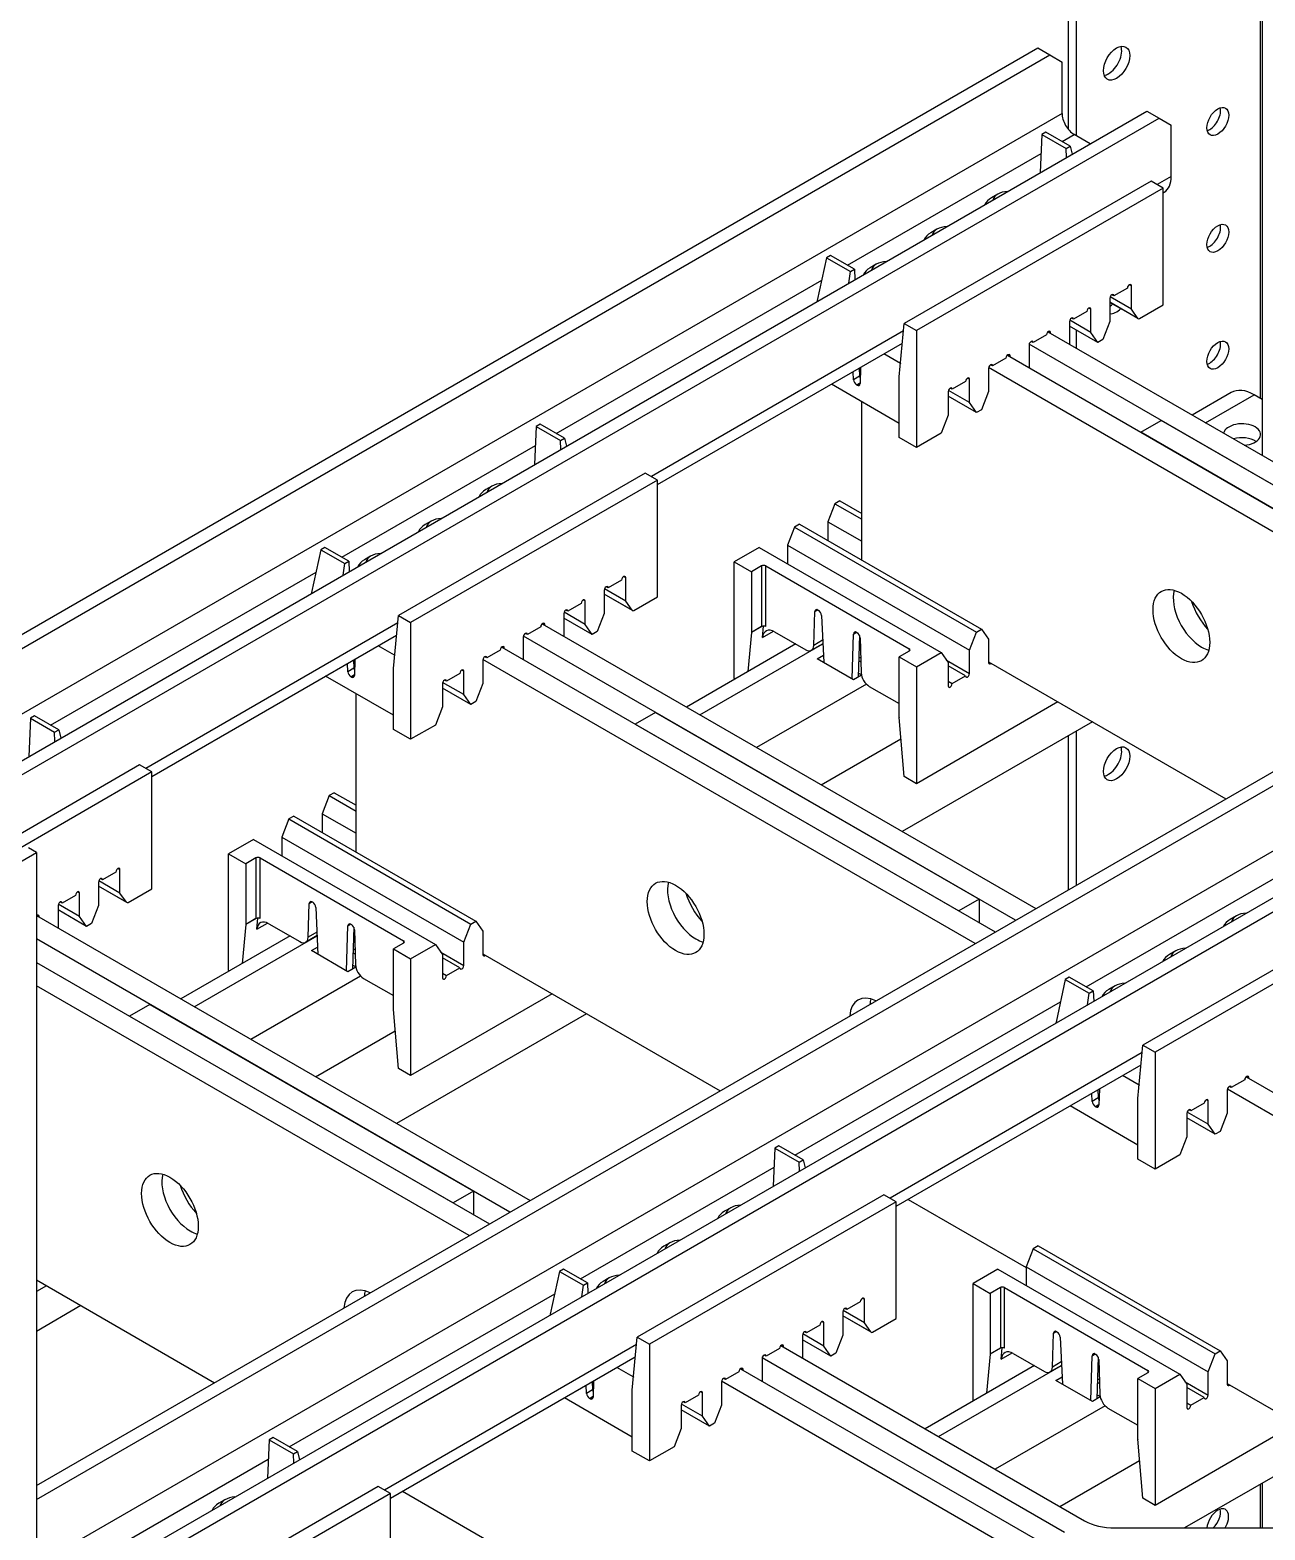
# Model space of a CAD drawing. Header units: millimetres. Extents: x -116965 to 323937, y 291661 to 566926.
# Drawn here: x -24866.4 to -24743, y 303586 to 303735.8 of the extents above; entities that cross this region are included whole.
import ezdxf

# ---------------------------------------------------------------- set-up
doc = ezdxf.new("R2010")
doc.units = ezdxf.units.MM
doc.layers.add('ALPHA', color=255, linetype='Continuous')

msp = doc.modelspace()

# ---------------------------------------------------------------- linework, layer by layer
at = {"layer": 'ALPHA'}
for p, q in [((-24743.482732, 303839.927448), (-24743.482732, 303699.023466)), ((-24762.67563, 303829.779561), (-24762.67563, 303725.922094)), ((-24761.867508, 303829.312992), (-24761.867508, 303725.267999)), ((-24743.280701, 303818.581894), (-24743.280701, 303693.30799)), ((-24885.308149, 303664.963894), (-24765.706088, 303734.016177)), ((-24765.706088, 303734.016177), (-24764.493905, 303733.316323)), ((-24885.106118, 303663.680828), (-24764.493905, 303733.316323)), ((-24764.493905, 303733.316323), (-24763.281722, 303732.616468)), ((-24763.281722, 303727.484204), (-24763.281722, 303732.616468)), ((-24885.106118, 303652.483161), (-24754.79644, 303727.717489)), ((-24763.281722, 303727.484204), (-24885.106118, 303657.148856)), ((-24885.106118, 303651.083453), (-24753.584257, 303727.017635)), ((-24754.79644, 303727.717489), (-24753.584257, 303727.017635)), ((-24753.584257, 303727.017635), (-24752.372074, 303726.31778)), ((-24752.372074, 303721.185516), (-24752.372074, 303726.31778)), ((-24765.302027, 303725.384641), (-24765.448958, 303721.567255)), ((-24764.897966, 303725.617926), (-24765.302027, 303725.384641)), ((-24765.302027, 303725.384641), (-24762.877661, 303723.984933)), ((-24762.4736, 303724.218218), (-24764.897966, 303725.617926)), ((-24763.281722, 303724.684787), (-24762.069539, 303725.384641)), ((-24760.453294, 303724.451503), (-24762.069539, 303725.384641)), ((-24784.696956, 303712.320696), (-24765.375492, 303723.475948)), ((-24762.877661, 303723.984933), (-24762.4736, 303724.218218)), ((-24762.843989, 303723.071235), (-24762.877661, 303723.984933)), ((-24762.4736, 303724.218218), (-24762.253313, 303723.412261)), ((-24754.392379, 303720.718947), (-24779.040101, 303706.488578)), ((-24753.180196, 303720.019093), (-24754.392379, 303720.718947)), ((-24752.372074, 303721.185516), (-24753.786288, 303720.36902)), ((-24753.180196, 303720.019093), (-24777.827918, 303705.788724)), ((-24769.706292, 303719.412552), (-24770.312383, 303719.062625)), ((-24753.180196, 303708.354856), (-24753.180196, 303720.019093)), ((-24753.180196, 303719.55939), (-24753.082155, 303719.615995)), ((-24775.767207, 303715.913281), (-24776.373299, 303715.563354)), ((-24786.794541, 303713.065168), (-24787.720588, 303708.794156)), ((-24786.39048, 303713.298453), (-24786.794541, 303713.065168)), ((-24786.794541, 303713.065168), (-24784.411193, 303711.689141)), ((-24784.007132, 303711.922426), (-24786.39048, 303713.298453)), ((-24784.573246, 303710.525842), (-24784.411193, 303711.689141)), ((-24784.411193, 303711.689141), (-24784.007132, 303711.922426)), ((-24784.007132, 303711.922426), (-24783.957831, 303710.881152)), ((-24781.828122, 303712.41401), (-24782.434214, 303712.064083)), ((-24813.789349, 303695.524195), (-24787.27921, 303710.829831)), ((-24756.756136, 303710.022842), (-24758.089538, 303709.253002)), ((-24756.352075, 303710.256126), (-24756.554106, 303710.372769)), ((-24756.352075, 303707.923279), (-24756.352075, 303710.256126)), ((-24787.720588, 303708.794156), (-24787.723285, 303708.707166)), ((-24787.720588, 303708.794156), (-24787.646601, 303708.75144)), ((-24758.493599, 303709.019717), (-24758.493599, 303706.68687)), ((-24755.710542, 303707.010602), (-24758.493599, 303708.6174)), ((-24755.678436, 303706.980824), (-24758.493599, 303708.606159)), ((-24756.352075, 303707.923279), (-24758.468998, 303709.145485)), ((-24758.089538, 303709.253002), (-24758.291568, 303709.369644)), ((-24755.535579, 303706.994975), (-24753.180196, 303708.354856)), ((-24760.392685, 303705.590432), (-24762.509608, 303706.812637)), ((-24762.130148, 303706.920155), (-24762.332178, 303707.036797)), ((-24760.796746, 303707.689994), (-24762.130148, 303706.920155)), ((-24760.392685, 303707.923279), (-24760.594716, 303708.039921)), ((-24760.392685, 303705.590432), (-24760.392685, 303707.923279)), ((-24755.710542, 303707.010602), (-24756.352075, 303707.923279)), ((-24779.111286, 303705.747625), (-24804.293915, 303691.208427)), ((-24779.549724, 303701.183975), (-24779.040101, 303706.488578)), ((-24779.040101, 303706.488578), (-24777.827918, 303705.788724)), ((-24777.827918, 303705.788724), (-24777.827918, 303694.124487)), ((-24764.837357, 303705.357147), (-24766.170758, 303704.587307)), ((-24764.688745, 303705.66793), (-24715.400491, 303677.211343)), ((-24764.433296, 303705.590432), (-24764.635326, 303705.707074)), ((-24764.433296, 303705.520446), (-24764.433296, 303705.590432)), ((-24762.534209, 303706.68687), (-24762.534209, 303704.424008)), ((-24759.692831, 303704.594784), (-24762.534209, 303706.235254)), ((-24761.867508, 303705.850334), (-24761.867508, 303704.039088)), ((-24759.692831, 303704.594784), (-24760.392685, 303705.590432)), ((-24758.493599, 303706.68687), (-24759.193453, 303704.8831)), ((-24803.687823, 303690.398798), (-24779.229228, 303704.519975)), ((-24766.574819, 303704.354022), (-24766.574819, 303702.09116)), ((-24717.420796, 303676.04492), (-24766.567629, 303704.419857)), ((-24766.170758, 303704.587307), (-24766.372788, 303704.70395)), ((-24759.193453, 303704.8831), (-24759.692831, 303704.594784)), ((-24779.428995, 303702.51398), (-24781.066354, 303703.45931)), ((-24779.421534, 303702.518288), (-24779.428995, 303702.51398)), ((-24770.211368, 303702.25446), (-24770.413399, 303702.371102)), ((-24768.877967, 303703.024299), (-24770.211368, 303702.25446)), ((-24768.729355, 303703.335083), (-24719.441101, 303674.878496)), ((-24768.473906, 303703.257584), (-24768.675936, 303703.374227)), ((-24768.473906, 303703.187599), (-24768.473906, 303703.257584)), ((-24784.106942, 303700.879389), (-24784.144937, 303701.681889)), ((-24783.50085, 303701.229316), (-24784.106942, 303700.879389)), ((-24783.538846, 303702.031816), (-24783.50085, 303701.229316)), ((-24783.518839, 303701.609267), (-24783.410117, 303701.546496)), ((-24783.39258, 303702.116262), (-24783.442234, 303700.503045)), ((-24779.549218, 303701.183683), (-24779.549724, 303701.183975)), ((-24779.549218, 303695.11828), (-24779.549218, 303701.183683)), ((-24772.514516, 303700.924737), (-24772.716546, 303701.041379)), ((-24772.514516, 303698.591889), (-24772.514516, 303700.924737)), ((-24770.615429, 303702.021175), (-24770.615429, 303699.688328)), ((-24721.461406, 303673.712072), (-24770.608239, 303702.087009)), ((-24779.549218, 303696.517988), (-24786.319147, 303700.426608)), ((-24783.804373, 303700.374412), (-24783.439713, 303700.584948)), ((-24783.745096, 303700.340187), (-24783.804373, 303700.374412)), ((-24783.441858, 303700.515261), (-24783.745096, 303700.340187)), ((-24774.656039, 303699.688328), (-24774.656039, 303697.35548)), ((-24772.514516, 303698.591889), (-24774.631439, 303699.814095)), ((-24774.251978, 303699.921612), (-24774.454009, 303700.038255)), ((-24772.918577, 303700.691452), (-24774.251978, 303699.921612)), ((-24770.615429, 303699.688328), (-24771.315283, 303697.884558)), ((-24746.374538, 303699.599811), (-24750.276496, 303697.347014)), ((-24748.937555, 303696.573976), (-24744.088823, 303699.373393)), ((-24743.280701, 303698.906824), (-24744.088823, 303699.373393)), ((-24783.282742, 303682.865208), (-24783.282742, 303698.673539)), ((-24771.814662, 303697.596242), (-24774.656039, 303699.236712)), ((-24771.814662, 303697.596242), (-24772.514516, 303698.591889)), ((-24771.315283, 303697.884558), (-24771.814662, 303697.596242)), ((-24815.405593, 303696.457334), (-24815.809654, 303696.224049)), ((-24812.981227, 303695.057626), (-24815.405593, 303696.457334)), ((-24774.656039, 303697.35548), (-24775.355893, 303695.551711)), ((-24755.402532, 303695.640837), (-24753.382227, 303696.807261)), ((-24721.057345, 303678.144482), (-24753.382227, 303696.807261)), ((-24815.809654, 303696.224049), (-24815.956585, 303692.406663)), ((-24815.809654, 303696.224049), (-24813.385288, 303694.824341)), ((-24813.385288, 303694.824341), (-24812.981227, 303695.057626)), ((-24813.351616, 303693.910642), (-24813.385288, 303694.824341)), ((-24812.981227, 303695.057626), (-24812.760941, 303694.251669)), ((-24777.827918, 303694.124487), (-24779.549218, 303695.11828)), ((-24775.355893, 303695.551711), (-24777.827918, 303694.124487)), ((-24723.07765, 303676.978058), (-24755.402532, 303695.640837)), ((-24746.109128, 303694.940983), (-24746.109128, 303694.973232)), ((-24835.204583, 303683.160104), (-24815.88312, 303694.315356)), ((-24865.71119, 303590.429421), (-24691.35886, 303691.091785)), ((-24865.71119, 303589.029712), (-24690.146677, 303690.391931)), ((-24804.900006, 303691.558355), (-24829.547729, 303677.327986)), ((-24803.687823, 303690.8585), (-24828.335545, 303676.628131)), ((-24803.687823, 303690.8585), (-24804.900006, 303691.558355)), ((-24803.687823, 303679.194263), (-24803.687823, 303690.8585)), ((-24820.213919, 303690.25196), (-24820.820011, 303689.902033)), ((-24785.956797, 303688.498137), (-24786.656651, 303686.694368)), ((-24785.457419, 303688.786453), (-24785.956797, 303688.498137)), ((-24785.956797, 303688.498137), (-24783.282742, 303686.954271)), ((-24785.457419, 303688.786453), (-24783.282742, 303687.530903)), ((-24826.274834, 303686.752689), (-24826.880926, 303686.402762)), ((-24789.997407, 303686.16529), (-24790.697262, 303684.36152)), ((-24789.498029, 303686.453606), (-24789.997407, 303686.16529)), ((-24789.997407, 303686.16529), (-24771.814662, 303675.667477)), ((-24789.498029, 303686.453606), (-24771.315283, 303675.955793)), ((-24786.656651, 303686.694368), (-24783.282742, 303684.74644)), ((-24786.656651, 303686.694368), (-24786.656651, 303684.813136)), ((-24688.934494, 303684.559812), (-24865.71119, 303582.49774)), ((-24861.87261, 303580.04825), (-24680.449213, 303684.793097)), ((-24790.697262, 303684.36152), (-24772.514516, 303673.863707)), ((-24790.697262, 303684.36152), (-24790.697262, 303682.480289)), ((-24860.660427, 303579.348396), (-24679.23703, 303684.093243)), ((-24837.302168, 303683.904576), (-24838.228215, 303679.633564)), ((-24836.898107, 303684.137861), (-24837.302168, 303683.904576)), ((-24837.302168, 303683.904576), (-24834.91882, 303682.528549)), ((-24834.514759, 303682.761834), (-24836.898107, 303684.137861)), ((-24832.33575, 303683.253418), (-24832.941841, 303682.903491)), ((-24793.538639, 303684.120759), (-24796.010664, 303682.693535)), ((-24793.538639, 303684.120759), (-24775.355893, 303673.622946)), ((-24864.296976, 303666.363603), (-24837.786837, 303681.669239)), ((-24835.080873, 303681.36525), (-24834.91882, 303682.528549)), ((-24834.91882, 303682.528549), (-24834.514759, 303682.761834)), ((-24834.514759, 303682.761834), (-24834.465458, 303681.72056)), ((-24796.010664, 303682.693535), (-24794.289364, 303681.699742)), ((-24796.010664, 303671.029298), (-24796.010664, 303682.693535)), ((-24793.279212, 303682.282953), (-24794.289364, 303681.699742)), ((-24794.289364, 303681.699742), (-24794.289364, 303675.634338)), ((-24793.279212, 303682.282953), (-24793.279212, 303676.21755)), ((-24792.875151, 303682.282953), (-24778.539066, 303674.006011)), ((-24792.875151, 303676.21755), (-24792.875151, 303682.282953)), ((-24809.001226, 303679.859125), (-24809.001226, 303677.526278)), ((-24806.859702, 303678.762687), (-24808.976625, 303679.984893)), ((-24808.597165, 303680.09241), (-24808.799195, 303680.209052)), ((-24807.263763, 303680.862249), (-24808.597165, 303680.09241)), ((-24806.859702, 303681.095534), (-24807.061733, 303681.212176)), ((-24806.859702, 303678.762687), (-24806.859702, 303681.095534)), ((-24838.228215, 303679.633564), (-24838.230912, 303679.546574)), ((-24838.228215, 303679.633564), (-24838.154228, 303679.590848)), ((-24811.304374, 303678.529402), (-24812.637775, 303677.759562)), ((-24810.900313, 303678.762687), (-24811.102343, 303678.879329)), ((-24810.900313, 303676.429839), (-24810.900313, 303678.762687)), ((-24806.218169, 303677.85001), (-24809.001226, 303679.456808)), ((-24806.186063, 303677.820232), (-24809.001226, 303679.445567)), ((-24806.218169, 303677.85001), (-24806.859702, 303678.762687)), ((-24806.043206, 303677.834383), (-24803.687823, 303679.194263)), ((-24830.057351, 303672.023382), (-24829.547729, 303677.327986)), ((-24829.547729, 303677.327986), (-24828.335545, 303676.628131)), ((-24813.041836, 303677.526278), (-24813.041836, 303675.263416)), ((-24810.200458, 303675.434192), (-24813.041836, 303677.074662)), ((-24810.900313, 303676.429839), (-24813.017235, 303677.652045)), ((-24812.637775, 303677.759562), (-24812.839805, 303677.876205)), ((-24809.001226, 303677.526278), (-24809.70108, 303675.722508)), ((-24788.075634, 303674.347121), (-24787.971982, 303677.714684)), ((-24787.971982, 303677.714684), (-24787.679697, 303677.883435)), ((-24787.669121, 303677.877542), (-24787.609843, 303677.843318)), ((-24787.307275, 303677.338341), (-24787.084884, 303672.641253)), ((-24829.618913, 303676.587033), (-24854.801542, 303662.047835)), ((-24854.195451, 303661.238206), (-24829.736856, 303675.359382)), ((-24828.335545, 303676.628131), (-24828.335545, 303664.963894)), ((-24816.678385, 303675.426715), (-24816.880416, 303675.543357)), ((-24815.344984, 303676.196555), (-24816.678385, 303675.426715)), ((-24815.196372, 303676.507338), (-24765.908118, 303648.050751)), ((-24814.940923, 303676.429839), (-24815.142953, 303676.546482)), ((-24814.940923, 303676.359854), (-24814.940923, 303676.429839)), ((-24810.200458, 303675.434192), (-24810.900313, 303676.429839)), ((-24809.70108, 303675.722508), (-24810.200458, 303675.434192)), ((-24794.288859, 303675.634047), (-24794.664953, 303671.719327)), ((-24793.279212, 303676.21755), (-24794.289364, 303675.634338)), ((-24794.289364, 303675.634338), (-24794.288859, 303675.634047)), ((-24793.264425, 303676.225504), (-24794.288859, 303675.634047)), ((-24793.190764, 303675.146371), (-24793.083216, 303676.265828)), ((-24793.190764, 303675.146371), (-24792.111929, 303675.769236)), ((-24791.985221, 303675.703749), (-24788.883264, 303673.912834)), ((-24784.240047, 303670.998786), (-24784.101145, 303675.47994)), ((-24784.101145, 303675.47994), (-24783.808936, 303675.648648)), ((-24783.798287, 303675.642715), (-24783.745096, 303675.612005)), ((-24783.510016, 303675.347184), (-24783.639392, 303671.173313)), ((-24772.514516, 303673.863707), (-24771.814662, 303675.667477)), ((-24771.814662, 303675.667477), (-24771.315283, 303675.955793)), ((-24771.315283, 303675.955793), (-24770.615429, 303674.960145)), ((-24829.936622, 303673.353388), (-24831.573981, 303674.298718)), ((-24819.385594, 303673.863707), (-24820.718995, 303673.093868)), ((-24819.236982, 303674.17449), (-24769.948728, 303645.717904)), ((-24818.981533, 303674.096992), (-24819.183563, 303674.213634)), ((-24818.981533, 303674.027007), (-24818.981533, 303674.096992)), ((-24817.082446, 303675.19343), (-24817.082446, 303672.930568)), ((-24767.928423, 303646.884327), (-24817.075256, 303675.259264)), ((-24789.874476, 303674.48511), (-24800.784123, 303668.186422)), ((-24799.445183, 303667.413384), (-24787.172834, 303674.498828)), ((-24787.173525, 303674.513433), (-24788.311836, 303673.856229)), ((-24787.189864, 303674.858521), (-24788.075634, 303674.347121)), ((-24783.442234, 303675.099433), (-24783.338582, 303671.612183)), ((-24778.539066, 303674.006011), (-24778.539066, 303673.772726)), ((-24772.514516, 303671.53086), (-24772.514516, 303673.863707)), ((-24770.615429, 303674.960145), (-24770.615429, 303672.627298)), ((-24834.614569, 303671.718797), (-24834.652564, 303672.521297)), ((-24834.046473, 303672.871224), (-24834.008477, 303672.068724)), ((-24834.026467, 303672.448675), (-24833.917744, 303672.385904)), ((-24833.900207, 303672.95567), (-24833.949862, 303671.342453)), ((-24829.929161, 303673.357696), (-24829.936622, 303673.353388)), ((-24821.123056, 303672.860583), (-24821.123056, 303670.527735)), ((-24771.969033, 303644.55148), (-24821.115866, 303672.926417)), ((-24820.718995, 303673.093868), (-24820.921026, 303673.21051)), ((-24787.727413, 303673.012218), (-24787.119077, 303673.363441)), ((-24784.090864, 303670.912655), (-24787.727413, 303673.012218)), ((-24783.370208, 303672.676198), (-24783.588894, 303672.802456)), ((-24783.381897, 303673.069465), (-24783.577124, 303673.182179)), ((-24778.539066, 303673.772726), (-24779.549218, 303673.189514)), ((-24779.549218, 303673.189514), (-24777.827918, 303672.195721)), ((-24779.549218, 303667.124111), (-24779.549218, 303673.189514)), ((-24777.827918, 303672.195721), (-24775.355893, 303673.622946)), ((-24775.355893, 303673.622946), (-24774.656039, 303672.627298)), ((-24774.821627, 303672.862871), (-24772.514516, 303671.53086)), ((-24774.656039, 303672.627298), (-24774.656039, 303670.294451)), ((-24770.615429, 303672.697284), (-24746.91725, 303659.015134)), ((-24830.056845, 303667.357396), (-24836.826774, 303671.266016)), ((-24834.008477, 303672.068724), (-24834.614569, 303671.718797)), ((-24834.312001, 303671.213819), (-24833.947341, 303671.424356)), ((-24834.252723, 303671.179595), (-24834.312001, 303671.213819)), ((-24833.949486, 303671.354669), (-24834.252723, 303671.179595)), ((-24830.056845, 303672.023091), (-24830.057351, 303672.023382)), ((-24830.056845, 303665.957687), (-24830.056845, 303672.023091)), ((-24824.759605, 303670.76102), (-24824.961636, 303670.877663)), ((-24823.426204, 303671.53086), (-24824.759605, 303670.76102)), ((-24823.022143, 303671.764145), (-24823.224174, 303671.880787)), ((-24823.022143, 303669.431297), (-24823.022143, 303671.764145)), ((-24795.935391, 303670.985839), (-24796.010664, 303671.029298)), ((-24783.306803, 303671.365333), (-24784.090864, 303670.912655)), ((-24783.313413, 303671.396933), (-24783.626851, 303671.577896)), ((-24777.827918, 303672.195721), (-24777.827918, 303660.531484)), ((-24772.918577, 303671.297575), (-24774.656039, 303672.300699)), ((-24774.251978, 303670.527735), (-24772.918577, 303671.297575)), ((-24833.790369, 303653.704616), (-24833.790369, 303669.512947)), ((-24825.163666, 303670.527735), (-24825.163666, 303668.194888)), ((-24822.322289, 303668.43565), (-24825.163666, 303670.07612)), ((-24823.022143, 303669.431297), (-24825.139066, 303670.653503)), ((-24822.322289, 303668.43565), (-24823.022143, 303669.431297)), ((-24821.123056, 303670.527735), (-24821.822911, 303668.723966)), ((-24782.823766, 303670.477791), (-24793.788328, 303664.147398)), ((-24782.530952, 303670.245324), (-24779.549218, 303668.52382)), ((-24774.656039, 303670.76102), (-24774.251978, 303670.527735)), ((-24825.163666, 303668.194888), (-24825.863521, 303666.391119)), ((-24821.822911, 303668.723966), (-24822.322289, 303668.43565)), ((-24763.685783, 303668.69645), (-24777.827918, 303660.531484)), ((-24866.317281, 303667.063457), (-24866.464212, 303663.246071)), ((-24865.91322, 303667.296742), (-24866.317281, 303667.063457)), ((-24866.317281, 303667.063457), (-24863.892915, 303665.663749)), ((-24863.488854, 303665.897033), (-24865.91322, 303667.296742)), ((-24825.863521, 303666.391119), (-24828.335545, 303664.963894)), ((-24803.889854, 303667.646669), (-24805.910159, 303666.480245)), ((-24805.910159, 303666.480245), (-24773.585278, 303647.817466)), ((-24803.889854, 303667.646669), (-24771.564972, 303648.98389)), ((-24779.549218, 303667.124695), (-24779.549724, 303667.124403)), ((-24779.040101, 303661.231339), (-24779.549724, 303667.124403)), ((-24779.549724, 303667.124403), (-24779.549218, 303667.124111)), ((-24760.251264, 303666.71353), (-24779.242132, 303655.749147)), ((-24863.892915, 303665.663749), (-24863.488854, 303665.897033)), ((-24863.859243, 303664.75005), (-24863.892915, 303665.663749)), ((-24863.488854, 303665.897033), (-24863.268568, 303665.091077)), ((-24828.335545, 303664.963894), (-24830.056845, 303665.957687)), ((-24787.323352, 303660.414842), (-24779.366751, 303665.008588)), ((-24762.67563, 303665.313822), (-24762.67563, 303649.917029)), ((-24761.867508, 303665.780391), (-24761.867508, 303650.383598)), ((-24855.407634, 303662.397762), (-24880.055356, 303648.167393)), ((-24854.195451, 303661.697908), (-24855.407634, 303662.397762)), ((-24854.195451, 303661.697908), (-24878.843173, 303647.467539)), ((-24854.195451, 303650.033671), (-24854.195451, 303661.697908)), ((-24777.827918, 303660.531484), (-24779.040101, 303661.231339)), ((-24836.464425, 303659.337545), (-24837.164279, 303657.533776)), ((-24835.965046, 303659.625861), (-24836.464425, 303659.337545)), ((-24836.464425, 303659.337545), (-24833.790369, 303657.793679)), ((-24835.965046, 303659.625861), (-24833.790369, 303658.370311)), ((-24837.164279, 303657.533776), (-24833.790369, 303655.585848)), ((-24837.164279, 303657.533776), (-24837.164279, 303655.652544)), ((-24840.505035, 303657.004698), (-24841.204889, 303655.200928)), ((-24840.005656, 303657.293014), (-24840.505035, 303657.004698)), ((-24840.505035, 303657.004698), (-24822.322289, 303646.506884)), ((-24840.005656, 303657.293014), (-24821.822911, 303646.795201)), ((-24844.046267, 303654.960167), (-24846.518291, 303653.532942)), ((-24844.046267, 303654.960167), (-24825.863521, 303644.462353)), ((-24841.204889, 303655.200928), (-24823.022143, 303644.703115)), ((-24841.204889, 303655.200928), (-24841.204889, 303653.319696)), ((-24884.904088, 303642.56856), (-24865.71119, 303653.649585)), ((-24865.71119, 303653.649585), (-24866.519312, 303654.116154)), ((-24865.71119, 303653.649585), (-24865.71119, 303187.08011)), ((-24846.518291, 303653.532942), (-24844.796991, 303652.539149)), ((-24846.518291, 303641.868705), (-24846.518291, 303653.532942)), ((-24843.786839, 303653.122361), (-24844.796991, 303652.539149)), ((-24843.786839, 303653.122361), (-24843.786839, 303647.056958)), ((-24843.382778, 303653.122361), (-24829.046693, 303644.845419)), ((-24843.382778, 303647.056958), (-24843.382778, 303653.122361)), ((-24857.771391, 303651.701657), (-24859.104792, 303650.931818)), ((-24857.36733, 303651.934942), (-24857.56936, 303652.051584)), ((-24857.36733, 303649.602095), (-24857.36733, 303651.934942)), ((-24844.796991, 303652.539149), (-24844.796991, 303646.473746)), ((-24760.857356, 303640.235712), (-24741.535892, 303651.390964)), ((-24859.508853, 303650.698533), (-24859.508853, 303648.365685)), ((-24856.725797, 303648.689418), (-24859.508853, 303650.296216)), ((-24856.69369, 303648.65964), (-24859.508853, 303650.284975)), ((-24857.36733, 303649.602095), (-24859.484252, 303650.8243)), ((-24859.104792, 303650.931818), (-24859.306823, 303651.04846)), ((-24856.550833, 303648.673791), (-24854.195451, 303650.033671)), ((-24863.549463, 303648.365685), (-24863.549463, 303646.102823)), ((-24861.40794, 303647.269247), (-24863.524863, 303648.491453)), ((-24863.145402, 303648.59897), (-24863.347433, 303648.715613)), ((-24861.812001, 303649.36881), (-24863.145402, 303648.59897)), ((-24861.40794, 303649.602095), (-24861.60997, 303649.718737)), ((-24861.40794, 303647.269247), (-24861.40794, 303649.602095)), ((-24859.508853, 303648.365685), (-24860.208707, 303646.561916)), ((-24856.725797, 303648.689418), (-24857.36733, 303649.602095)), ((-24838.583262, 303645.186529), (-24838.479609, 303648.554092)), ((-24838.479609, 303648.554092), (-24838.187324, 303648.722843)), ((-24838.176748, 303648.71695), (-24838.11747, 303648.682726)), ((-24771.564972, 303648.98389), (-24773.585278, 303647.817466)), ((-24771.564972, 303648.98389), (-24771.564972, 303646.651043)), ((-24730.552779, 303648.633963), (-24755.200501, 303634.403594)), ((-24865.703999, 303647.346746), (-24816.415745, 303618.890159)), ((-24865.44855, 303647.269247), (-24865.65058, 303647.38589)), ((-24865.44855, 303647.199262), (-24865.44855, 303647.269247)), ((-24860.708086, 303646.2736), (-24863.549463, 303647.91407)), ((-24860.708086, 303646.2736), (-24861.40794, 303647.269247)), ((-24843.786839, 303647.056958), (-24844.796991, 303646.473746)), ((-24843.772052, 303647.064912), (-24844.796486, 303646.473454)), ((-24843.698391, 303645.985778), (-24843.590843, 303647.105236)), ((-24837.814902, 303648.177749), (-24837.592511, 303643.480661)), ((-24729.340596, 303647.934109), (-24753.988318, 303633.70374)), ((-24745.866692, 303647.327568), (-24746.472783, 303646.977641)), ((-24860.208707, 303646.561916), (-24860.708086, 303646.2736)), ((-24844.796486, 303646.473454), (-24845.17258, 303642.558734)), ((-24844.796991, 303646.473746), (-24844.796486, 303646.473454)), ((-24843.698391, 303645.985778), (-24842.619556, 303646.608644)), ((-24842.492848, 303646.543157), (-24839.390891, 303644.752241)), ((-24837.697491, 303645.697929), (-24838.583262, 303645.186529)), ((-24834.747674, 303641.838194), (-24834.608773, 303646.319348)), ((-24834.608773, 303646.319348), (-24834.316563, 303646.488055)), ((-24834.305914, 303646.482123), (-24834.252723, 303646.451413)), ((-24834.017643, 303646.186592), (-24834.147019, 303642.012721)), ((-24833.949862, 303645.938841), (-24833.846209, 303642.45159)), ((-24823.022143, 303644.703115), (-24822.322289, 303646.506884)), ((-24822.322289, 303646.506884), (-24821.822911, 303646.795201)), ((-24821.822911, 303646.795201), (-24821.123056, 303645.799553)), ((-24821.123056, 303645.799553), (-24821.123056, 303643.466706)), ((-24818.436051, 303617.723735), (-24865.71119, 303645.018049)), ((-24840.382103, 303645.324518), (-24851.29175, 303639.02583)), ((-24849.95281, 303638.252792), (-24837.680461, 303645.338236)), ((-24837.681152, 303645.352841), (-24838.819463, 303644.695637)), ((-24838.23504, 303643.851626), (-24837.626704, 303644.202849)), ((-24833.889524, 303643.908873), (-24834.084751, 303644.021587)), ((-24829.046693, 303644.612134), (-24830.056845, 303644.028922)), ((-24830.056845, 303644.028922), (-24828.335545, 303643.035129)), ((-24830.056845, 303637.963519), (-24830.056845, 303644.028922)), ((-24829.046693, 303644.845419), (-24829.046693, 303644.612134)), ((-24828.335545, 303643.035129), (-24825.863521, 303644.462353)), ((-24825.863521, 303644.462353), (-24825.163666, 303643.466706)), ((-24823.022143, 303642.370268), (-24823.022143, 303644.703115)), ((-24865.71119, 303642.685202), (-24820.456356, 303616.557311)), ((-24834.598491, 303641.752063), (-24838.23504, 303643.851626)), ((-24833.82104, 303642.23634), (-24834.134478, 303642.417304)), ((-24833.877835, 303643.515605), (-24834.096521, 303643.641864)), ((-24828.335545, 303643.035129), (-24828.335545, 303631.370892)), ((-24825.329254, 303643.702279), (-24823.022143, 303642.370268)), ((-24825.163666, 303643.466706), (-24825.163666, 303641.133859)), ((-24823.426204, 303642.136983), (-24825.163666, 303643.140107)), ((-24821.123056, 303643.536691), (-24797.424878, 303629.854542)), ((-24751.927607, 303643.828297), (-24752.533699, 303643.47837)), ((-24846.443018, 303641.825247), (-24846.518291, 303641.868705)), ((-24833.331393, 303641.317199), (-24844.295956, 303634.986806)), ((-24833.81443, 303642.204741), (-24834.598491, 303641.752063)), ((-24833.038579, 303641.084732), (-24830.056845, 303639.363227)), ((-24825.163666, 303641.600428), (-24824.759605, 303641.367143)), ((-24824.759605, 303641.367143), (-24823.426204, 303642.136983)), ((-24762.954941, 303640.980184), (-24763.880988, 303636.709172)), ((-24762.55088, 303641.213469), (-24762.954941, 303640.980184)), ((-24762.954941, 303640.980184), (-24760.571593, 303639.604158)), ((-24760.167532, 303639.837442), (-24762.55088, 303641.213469)), ((-24822.476661, 303615.390888), (-24865.71119, 303640.352355)), ((-24814.19341, 303639.535858), (-24828.335545, 303631.370892)), ((-24760.733646, 303638.440858), (-24760.571593, 303639.604158)), ((-24760.571593, 303639.604158), (-24760.167532, 303639.837442)), ((-24760.167532, 303639.837442), (-24760.118231, 303638.796168)), ((-24757.988522, 303640.329026), (-24758.594614, 303639.979099)), ((-24854.397481, 303638.486077), (-24856.417786, 303637.319653)), ((-24854.397481, 303638.486077), (-24822.0726, 303619.823298)), ((-24830.056845, 303637.964103), (-24830.057351, 303637.963811)), ((-24829.547729, 303632.070747), (-24830.057351, 303637.963811)), ((-24830.057351, 303637.963811), (-24830.056845, 303637.963519)), ((-24789.949749, 303623.439211), (-24763.43961, 303638.744847)), ((-24856.417786, 303637.319653), (-24824.092905, 303618.656874)), ((-24810.758891, 303637.552938), (-24829.749759, 303626.588555)), ((-24763.880988, 303636.709172), (-24763.883684, 303636.622183)), ((-24763.880988, 303636.709172), (-24763.807001, 303636.666456)), ((-24837.830979, 303631.25425), (-24829.874379, 303635.847996)), ((-24755.271686, 303633.662641), (-24780.454315, 303619.123444)), ((-24755.710124, 303629.098991), (-24755.200501, 303634.403594)), ((-24755.200501, 303634.403594), (-24753.988318, 303633.70374)), ((-24753.988318, 303633.70374), (-24753.988318, 303622.039503)), ((-24828.335545, 303631.370892), (-24829.547729, 303632.070747)), ((-24779.848223, 303618.313814), (-24755.389628, 303632.434991)), ((-24755.589395, 303630.428997), (-24757.226754, 303631.374326)), ((-24755.581934, 303630.433304), (-24755.589395, 303630.428997)), ((-24745.038367, 303630.939316), (-24746.371768, 303630.169476)), ((-24744.889755, 303631.250099), (-24600.04107, 303547.621672)), ((-24744.634306, 303631.1726), (-24744.836336, 303631.289243)), ((-24744.634306, 303631.102615), (-24744.634306, 303631.1726)), ((-24760.267342, 303628.794405), (-24760.305337, 303629.596905)), ((-24759.66125, 303629.144332), (-24760.267342, 303628.794405)), ((-24759.699246, 303629.946832), (-24759.66125, 303629.144332)), ((-24759.679239, 303629.524283), (-24759.570517, 303629.461512)), ((-24759.55298, 303630.031279), (-24759.602634, 303628.418061)), ((-24755.709618, 303629.098699), (-24755.710124, 303629.098991)), ((-24755.709618, 303623.033296), (-24755.709618, 303629.098699)), ((-24748.674916, 303628.839753), (-24748.876946, 303628.956395)), ((-24746.775829, 303629.936191), (-24746.775829, 303627.603344)), ((-24602.061376, 303546.455248), (-24746.768639, 303630.002025)), ((-24746.371768, 303630.169476), (-24746.573799, 303630.286118)), ((-24755.709618, 303624.433004), (-24762.479547, 303628.341624)), ((-24759.964773, 303628.289428), (-24759.600113, 303628.499964)), ((-24759.905495, 303628.255204), (-24759.964773, 303628.289428)), ((-24759.602258, 303628.430278), (-24759.905495, 303628.255204)), ((-24750.816439, 303627.603344), (-24750.816439, 303625.270496)), ((-24748.674916, 303626.506906), (-24750.791839, 303627.729111)), ((-24750.412378, 303627.836629), (-24750.614409, 303627.953271)), ((-24749.078977, 303628.606468), (-24750.412378, 303627.836629)), ((-24748.674916, 303626.506906), (-24748.674916, 303628.839753)), ((-24746.775829, 303627.603344), (-24747.475683, 303625.799574)), ((-24747.975062, 303625.511258), (-24750.816439, 303627.151728)), ((-24747.975062, 303625.511258), (-24748.674916, 303626.506906)), ((-24750.816439, 303625.270496), (-24751.516293, 303623.466727)), ((-24747.475683, 303625.799574), (-24747.975062, 303625.511258)), ((-24791.970054, 303624.139065), (-24792.116985, 303620.321679)), ((-24791.565993, 303624.37235), (-24791.970054, 303624.139065)), ((-24791.970054, 303624.139065), (-24789.545688, 303622.739357)), ((-24789.141627, 303622.972642), (-24791.565993, 303624.37235)), ((-24789.545688, 303622.739357), (-24789.141627, 303622.972642)), ((-24789.141627, 303622.972642), (-24788.92134, 303622.166685)), ((-24753.988318, 303622.039503), (-24755.709618, 303623.033296)), ((-24751.516293, 303623.466727), (-24753.988318, 303622.039503)), ((-24811.364983, 303611.07512), (-24792.04352, 303622.230372)), ((-24789.512016, 303621.825658), (-24789.545688, 303622.739357)), ((-24822.0726, 303619.823298), (-24824.092905, 303618.656874)), ((-24822.0726, 303619.823298), (-24822.0726, 303617.49045)), ((-24781.060406, 303619.473371), (-24805.708128, 303605.243002)), ((-24779.848223, 303618.773516), (-24804.495945, 303604.543148)), ((-24779.848223, 303618.773516), (-24781.060406, 303619.473371)), ((-24779.848223, 303607.10928), (-24779.848223, 303618.773516)), ((-24778.641988, 303619.010235), (-24766.857662, 303612.206551)), ((-24796.374319, 303618.166976), (-24796.980411, 303617.817049)), ((-24802.435234, 303614.667705), (-24803.041326, 303614.317778)), ((-24766.157807, 303614.080306), (-24766.857662, 303612.276537)), ((-24765.658429, 303614.368622), (-24766.157807, 303614.080306)), ((-24766.157807, 303614.080306), (-24747.975062, 303603.582493)), ((-24765.658429, 303614.368622), (-24747.475683, 303603.870809)), ((-24865.71119, 303610.958478), (-24847.932505, 303600.693949)), ((-24813.462568, 303611.819592), (-24814.388615, 303607.54858)), ((-24813.058507, 303612.052877), (-24813.462568, 303611.819592)), ((-24813.462568, 303611.819592), (-24811.07922, 303610.443565)), ((-24810.675159, 303610.67685), (-24813.058507, 303612.052877)), ((-24808.49615, 303611.168434), (-24809.102241, 303610.818507)), ((-24769.699039, 303612.035775), (-24772.171064, 303610.608551)), ((-24769.699039, 303612.035775), (-24751.516293, 303601.537962)), ((-24766.857662, 303612.276537), (-24748.674916, 303601.778723)), ((-24766.857662, 303612.276537), (-24766.857662, 303610.395305)), ((-24864.701037, 303610.375266), (-24865.71119, 303609.792054)), ((-24840.457376, 303594.278619), (-24813.947237, 303609.584255)), ((-24811.241273, 303609.280266), (-24811.07922, 303610.443565)), ((-24811.07922, 303610.443565), (-24810.675159, 303610.67685)), ((-24810.675159, 303610.67685), (-24810.625858, 303609.635576)), ((-24772.171064, 303610.608551), (-24770.449764, 303609.614758)), ((-24772.171064, 303598.944314), (-24772.171064, 303610.608551)), ((-24769.439612, 303610.19797), (-24770.449764, 303609.614758)), ((-24770.449764, 303609.614758), (-24770.449764, 303603.549355)), ((-24769.439612, 303610.19797), (-24769.439612, 303604.132566)), ((-24769.035551, 303610.19797), (-24754.699466, 303601.921027)), ((-24769.035551, 303604.132566), (-24769.035551, 303610.19797)), ((-24861.266518, 303608.392346), (-24865.71119, 303605.826214)), ((-24783.020102, 303606.677703), (-24785.137025, 303607.899909)), ((-24784.757565, 303608.007426), (-24784.959595, 303608.124068)), ((-24783.424163, 303608.777265), (-24784.757565, 303608.007426)), ((-24783.020102, 303609.01055), (-24783.222133, 303609.127193)), ((-24783.020102, 303606.677703), (-24783.020102, 303609.01055)), ((-24814.388615, 303607.54858), (-24814.391312, 303607.46159)), ((-24814.388615, 303607.54858), (-24814.314628, 303607.505864)), ((-24787.464774, 303606.444418), (-24788.798175, 303605.674578)), ((-24787.060713, 303606.677703), (-24787.262743, 303606.794345)), ((-24787.060713, 303604.344855), (-24787.060713, 303606.677703)), ((-24785.161626, 303607.774141), (-24785.161626, 303605.441294)), ((-24782.378569, 303605.765026), (-24785.161626, 303607.371824)), ((-24782.346463, 303605.735248), (-24785.161626, 303607.360583)), ((-24782.378569, 303605.765026), (-24783.020102, 303606.677703)), ((-24782.203606, 303605.749399), (-24779.848223, 303607.10928)), ((-24806.217751, 303599.938399), (-24805.708128, 303605.243002)), ((-24805.708128, 303605.243002), (-24804.495945, 303604.543148)), ((-24789.202236, 303605.441294), (-24789.202236, 303603.178432)), ((-24786.360858, 303603.349208), (-24789.202236, 303604.989678)), ((-24787.060713, 303604.344855), (-24789.177635, 303605.567061)), ((-24788.798175, 303605.674578), (-24789.000205, 303605.791221)), ((-24785.161626, 303605.441294), (-24785.86148, 303603.637524)), ((-24764.236034, 303602.262137), (-24764.132382, 303605.629701)), ((-24764.132382, 303605.629701), (-24763.840097, 303605.798451)), ((-24763.829521, 303605.792558), (-24763.770243, 303605.758334)), ((-24763.467675, 303605.253357), (-24763.245284, 303600.55627)), ((-24805.779313, 303604.502049), (-24830.961942, 303589.962851)), ((-24804.495945, 303604.543148), (-24804.495945, 303592.878911)), ((-24792.838785, 303603.341731), (-24793.040816, 303603.458373)), ((-24791.505384, 303604.111571), (-24792.838785, 303603.341731)), ((-24791.356772, 303604.422354), (-24761.021647, 303586.908361)), ((-24791.101323, 303604.344855), (-24791.303353, 303604.461498)), ((-24791.101323, 303604.27487), (-24791.101323, 303604.344855)), ((-24786.360858, 303603.349208), (-24787.060713, 303604.344855)), ((-24785.86148, 303603.637524), (-24786.360858, 303603.349208)), ((-24770.449259, 303603.549063), (-24770.825353, 303599.634343)), ((-24769.439612, 303604.132566), (-24770.449764, 303603.549355)), ((-24770.449764, 303603.549355), (-24770.449259, 303603.549063)), ((-24769.424825, 303604.14052), (-24770.449259, 303603.549063)), ((-24769.351164, 303603.061387), (-24769.243615, 303604.180844)), ((-24769.351164, 303603.061387), (-24768.272329, 303603.684252)), ((-24768.145621, 303603.618765), (-24765.043664, 303601.82785)), ((-24760.261545, 303603.394957), (-24759.969336, 303603.563664)), ((-24759.958687, 303603.557731), (-24759.905495, 303603.527021)), ((-24748.674916, 303601.778723), (-24747.975062, 303603.582493)), ((-24747.975062, 303603.582493), (-24747.475683, 303603.870809)), ((-24747.475683, 303603.870809), (-24746.775829, 303602.875162)), ((-24830.355851, 303589.153222), (-24805.897256, 303603.274399)), ((-24806.097022, 303601.268404), (-24807.734381, 303602.213734)), ((-24795.397382, 303602.089506), (-24763.365201, 303583.595718)), ((-24795.141933, 303602.012008), (-24795.343963, 303602.12865)), ((-24795.141933, 303601.942023), (-24795.141933, 303602.012008)), ((-24793.242846, 303603.108446), (-24793.242846, 303600.845584)), ((-24763.041953, 303585.741938), (-24793.235656, 303603.174281)), ((-24766.034876, 303602.400126), (-24776.944523, 303596.101438)), ((-24775.605583, 303595.3284), (-24763.333234, 303602.413844)), ((-24763.333925, 303602.428449), (-24764.472236, 303601.771245)), ((-24763.350264, 303602.773537), (-24764.236034, 303602.262137)), ((-24760.400447, 303598.913802), (-24760.261545, 303603.394957)), ((-24759.670416, 303603.2622), (-24759.799792, 303599.088329)), ((-24759.602634, 303603.01445), (-24759.498982, 303599.527199)), ((-24754.699466, 303601.921027), (-24754.699466, 303601.687742)), ((-24746.775829, 303602.875162), (-24746.775829, 303600.542314)), ((-24810.774969, 303599.633813), (-24810.812964, 303600.436313)), ((-24810.206873, 303600.78624), (-24810.168877, 303599.98374)), ((-24810.060607, 303600.870686), (-24810.110262, 303599.257469)), ((-24806.089561, 303601.272712), (-24806.097022, 303601.268404)), ((-24797.283456, 303600.775599), (-24797.283456, 303598.442752)), ((-24765.385506, 303582.429294), (-24797.276266, 303600.841433)), ((-24796.879395, 303601.008884), (-24797.081426, 303601.125526)), ((-24795.545994, 303601.778723), (-24796.879395, 303601.008884)), ((-24763.887813, 303600.927234), (-24763.279477, 303601.278457)), ((-24760.251264, 303598.827671), (-24763.887813, 303600.927234)), ((-24759.530608, 303600.591214), (-24759.749294, 303600.717472)), ((-24759.542297, 303600.984481), (-24759.737524, 303601.097195)), ((-24754.699466, 303601.687742), (-24755.709618, 303601.10453)), ((-24755.709618, 303601.10453), (-24753.988318, 303600.110737)), ((-24755.709618, 303595.039127), (-24755.709618, 303601.10453)), ((-24753.988318, 303600.110737), (-24751.516293, 303601.537962)), ((-24751.516293, 303601.537962), (-24750.816439, 303600.542314)), ((-24750.982027, 303600.777887), (-24748.674916, 303599.445876)), ((-24750.816439, 303600.542314), (-24750.816439, 303598.209467)), ((-24748.674916, 303599.445876), (-24748.674916, 303601.778723)), ((-24746.775829, 303600.6123), (-24721.784655, 303586.183639)), ((-24806.217245, 303595.272412), (-24812.987174, 303599.181032)), ((-24810.168877, 303599.98374), (-24810.774969, 303599.633813)), ((-24810.472401, 303599.128835), (-24810.107741, 303599.339372)), ((-24810.413123, 303599.094611), (-24810.472401, 303599.128835)), ((-24810.109886, 303599.269685), (-24810.413123, 303599.094611)), ((-24810.186867, 303600.363691), (-24810.078144, 303600.30092)), ((-24806.217245, 303599.938107), (-24806.217751, 303599.938399)), ((-24806.217245, 303593.872704), (-24806.217245, 303599.938107)), ((-24799.586604, 303599.445876), (-24800.920005, 303598.676036)), ((-24799.182543, 303599.679161), (-24799.384574, 303599.795803)), ((-24799.182543, 303597.346313), (-24799.182543, 303599.679161)), ((-24772.095791, 303598.900855), (-24772.171064, 303598.944314)), ((-24759.467203, 303599.28035), (-24760.251264, 303598.827671)), ((-24759.473813, 303599.311949), (-24759.787251, 303599.492912)), ((-24753.988318, 303600.110737), (-24753.988318, 303588.446501)), ((-24749.078977, 303599.212591), (-24750.816439, 303600.215716)), ((-24750.412378, 303598.442752), (-24749.078977, 303599.212591)), ((-24801.324066, 303598.442752), (-24801.324066, 303596.109904)), ((-24798.482689, 303596.350666), (-24801.324066, 303597.991136)), ((-24799.182543, 303597.346313), (-24801.299466, 303598.568519)), ((-24800.920005, 303598.676036), (-24801.122036, 303598.792679)), ((-24797.283456, 303598.442752), (-24797.98331, 303596.638982)), ((-24758.984166, 303598.392807), (-24769.948728, 303592.062414)), ((-24758.691352, 303598.160341), (-24755.709618, 303596.438836)), ((-24750.816439, 303598.676036), (-24750.412378, 303598.442752)), ((-24801.324066, 303596.109904), (-24802.023921, 303594.306135)), ((-24798.482689, 303596.350666), (-24799.182543, 303597.346313)), ((-24797.98331, 303596.638982), (-24798.482689, 303596.350666)), ((-24739.846183, 303596.611466), (-24753.988318, 303588.446501)), ((-24842.477681, 303594.978473), (-24842.624612, 303591.161087)), ((-24842.07362, 303595.211758), (-24842.477681, 303594.978473)), ((-24842.477681, 303594.978473), (-24840.053315, 303593.578765)), ((-24839.649254, 303593.81205), (-24842.07362, 303595.211758)), ((-24755.709618, 303595.039711), (-24755.710124, 303595.039419)), ((-24755.200501, 303589.146355), (-24755.710124, 303595.039419)), ((-24755.710124, 303595.039419), (-24755.709618, 303595.039127)), ((-24736.411664, 303594.628546), (-24751.038673, 303586.183639)), ((-24861.87261, 303581.914528), (-24842.551147, 303593.06978)), ((-24840.053315, 303593.578765), (-24839.649254, 303593.81205)), ((-24840.019643, 303592.665066), (-24840.053315, 303593.578765)), ((-24839.649254, 303593.81205), (-24839.428968, 303593.006093)), ((-24804.495945, 303592.878911), (-24806.217245, 303593.872704)), ((-24802.023921, 303594.306135), (-24804.495945, 303592.878911)), ((-24763.483752, 303588.329858), (-24755.527151, 303592.923604)), ((-24831.568034, 303590.312779), (-24856.215756, 303576.08241)), ((-24830.355851, 303589.612924), (-24831.568034, 303590.312779)), ((-24743.482732, 303590.546063), (-24743.482732, 303586.183639)), ((-24743.280701, 303590.662706), (-24743.280701, 303586.183639)), ((-24830.355851, 303589.612924), (-24855.003573, 303575.382555)), ((-24846.881946, 303589.006384), (-24847.488038, 303588.656457)), ((-24830.355851, 303577.948687), (-24830.355851, 303589.612924)), ((-24829.149615, 303589.849643), (-24817.365289, 303583.045959)), ((-24753.988318, 303588.446501), (-24755.200501, 303589.146355)), ((-24757.99119, 303586.183639), (-24710.197127, 303586.183639))]:
    msp.add_line(p, q, dxfattribs=at)
for centre, major_axis, start_param, end_param in [((-24757.826898, 303732.499826), (0.928571, 1.608333), 2.3561944902, 8.6393797974), ((-24758.63502, 303732.966395), (0.928571, 1.608333), 3.926990817, 5.8329886172), ((-24758.63502, 303732.966395), (0.928571, 1.608333), 3.5917893435, 3.926990817), ((-24747.725372, 303726.667708), (0.771429, 1.336153), 2.3561944902, 8.6393797974), ((-24748.533494, 303727.134277), (0.771429, 1.336153), 3.926990817, 5.7318997087), ((-24762.069539, 303726.78435), (-0.857143, 1.484615), 0.7853981634, 2.3561944902), ((-24748.533494, 303727.134277), (0.771429, 1.336153), 3.692878252, 3.926990817), ((-24754.79644, 303722.585225), (-1.714286, 2.96923), 3.1415926536, 3.926990817), ((-24768.534515, 303718.036172), (-2.514286, 0), 5.4977871438, 6.048268686), ((-24768.534515, 303718.736026), (-1.657143, 0), 4.8150711722, 6.1805031154), ((-24774.59543, 303715.236755), (-1.657143, 0), 4.8150711722, 6.1805031154), ((-24747.725372, 303715.003471), (0.771429, 1.336153), 2.3561944902, 8.6393797974), ((-24748.533494, 303715.47004), (0.771429, 1.336153), 3.926990817, 5.7318997087), ((-24774.59543, 303714.536901), (-2.514286, 0), 5.4977871438, 6.048268686), ((-24748.533494, 303715.47004), (0.771429, 1.336153), 3.692878252, 3.926990817), ((-24780.656345, 303711.03763), (-2.514286, 0), 5.4977871438, 6.048268686), ((-24780.656345, 303711.737484), (-1.657143, 0), 4.8150711722, 6.1805031154), ((-24756.554106, 303710.139484), (0.142857, 0.247436), 5.4977871438, 8.6393797974), ((-24758.291568, 303709.13636), (0.142857, 0.247436), 5.4977871438, 8.6393797974), ((-24758.63502, 303709.637922), (0.928571, 1.608333), 4.0348923813, 4.2533820322), ((-24762.332178, 303706.803512), (0.142857, 0.247436), 5.4977871438, 8.6393797974), ((-24760.594716, 303707.806637), (0.142857, 0.247436), 5.4977871438, 8.6393797974), ((-24757.826898, 303709.171352), (0.928571, 1.608333), 3.3944867187, 4.2533820322), ((-24755.535579, 303707.22826), (0.142857, 0.247436), 2.8797932658, 3.926990817), ((-24764.635326, 303705.473789), (0.142857, 0.247436), 5.4977871438, 8.6393797974), ((-24766.372788, 303704.470665), (0.142857, 0.247436), 5.4977871438, 8.6393797974), ((-24747.725372, 303703.339234), (0.771429, 1.336153), 2.3561944902, 8.6393797974), ((-24748.533494, 303703.805803), (0.771429, 1.336153), 3.926990817, 5.7318997087), ((-24779.428995, 303703.913689), (-0.857143, 1.484615), 2.3561944902, 2.3617043931), ((-24770.413399, 303702.137817), (0.142857, 0.247436), 5.4977871438, 8.6393797974), ((-24768.675936, 303703.140942), (0.142857, 0.247436), 5.4977871438, 8.6393797974), ((-24748.533494, 303703.805803), (0.771429, 1.336153), 3.692878252, 3.926990817), ((-24783.804373, 303700.724339), (-0.214286, 0.371154), 0.8415466072, 2.3561944902), ((-24783.198282, 303701.074266), (-0.214286, 0.371154), 0.8415466072, 1.4978383998), ((-24772.716546, 303700.808094), (0.142857, 0.247436), 5.4977871438, 8.6393797974), ((-24783.745096, 303700.690115), (-0.214286, 0.371154), 2.3561944902, 3.8920842319), ((-24774.454009, 303699.80497), (0.142857, 0.247436), 5.4977871438, 8.6393797974), ((-24744.088823, 303695.640837), (-2.285714, 3.958973), 5.4977871438, 6.2831853072), ((-24745.301006, 303695.407553), (-1.857143, 0), 3.926990817, 6.1606609674), ((-24745.301006, 303694.007844), (-1.857143, 0), 3.8527538677, 5.1850204219), ((-24745.301006, 303695.407553), (-1.857143, 0), 1.6933206665, 3.926990817), ((-24819.042142, 303689.575434), (-1.657143, 0), 4.8150711722, 6.1805031154), ((-24819.042142, 303688.87558), (-2.514286, 0), 5.4977871438, 6.048268686), ((-24825.103057, 303685.376309), (-2.514286, 0), 5.4977871438, 6.048268686), ((-24825.103057, 303686.076163), (-1.657143, 0), 4.8150711722, 6.1805031154), ((-24831.163973, 303681.877038), (-2.514286, 0), 5.4977871438, 6.048268686), ((-24831.163973, 303682.576892), (-1.657143, 0), 4.8150711722, 6.1805031154), ((-24793.077181, 303682.166311), (-0.285714, 0), 3.926990817, 5.4977871438), ((-24808.799195, 303679.975767), (0.142857, 0.247436), 5.4977871438, 8.6393797974), ((-24807.061733, 303680.978892), (0.142857, 0.247436), 5.4977871438, 8.6393797974), ((-24751.361922, 303676.278204), (-2, 3.464102), 0.7853981634, 7.0685834706), ((-24749.341617, 303677.444628), (-2, 3.464102), 0.5294703358, 2.3561944902), ((-24811.102343, 303678.646044), (0.142857, 0.247436), 5.4977871438, 8.6393797974), ((-24747.321311, 303678.611052), (-2.357143, 4.082691), 1.2191049191, 1.9224877345), ((-24812.839805, 303677.64292), (0.142857, 0.247436), 5.4977871438, 8.6393797974), ((-24806.043206, 303678.067668), (0.142857, 0.247436), 2.8797932658, 3.926990817), ((-24787.669121, 303677.527615), (-0.214286, 0.371154), 5.4977871438, 7.0336768855), ((-24787.609843, 303677.493391), (-0.214286, 0.371154), 3.9831392608, 5.4977871438), ((-24816.880416, 303675.310073), (0.142857, 0.247436), 5.4977871438, 8.6393797974), ((-24815.142953, 303676.313197), (0.142857, 0.247436), 5.4977871438, 8.6393797974), ((-24793.077181, 303676.100908), (-0.285714, 0), 5.427038432, 5.4977871438), ((-24793.077181, 303676.100908), (-0.285714, 0), 3.926990817, 5.427038432), ((-24791.985221, 303674.304041), (-0.857143, 1.484615), 5.4977871438, 6.9638637155), ((-24783.798287, 303675.292788), (-0.214286, 0.371154), 5.4977871438, 7.0334352906), ((-24783.745096, 303675.262078), (-0.214286, 0.371154), 3.961897402, 5.4977871438), ((-24819.183563, 303673.98035), (0.142857, 0.247436), 5.4977871438, 8.6393797974), ((-24788.883264, 303674.845973), (-0.571429, 0.989743), 2.3561944902, 3.8920842319), ((-24778.741096, 303673.889369), (-0.285714, 0), 2.3561944902, 3.926990817), ((-24749.341617, 303677.444628), (-2, 3.464102), 2.3561944902, 2.6121223178), ((-24829.936622, 303674.753097), (-0.857143, 1.484615), 2.3561944902, 2.3617043931), ((-24820.921026, 303672.977225), (0.142857, 0.247436), 5.4977871438, 8.6393797974), ((-24770.413399, 303672.74394), (0.142857, 0.247436), 2.3561944902, 4.1945832121), ((-24834.312001, 303671.563746), (-0.214286, 0.371154), 0.8415466072, 2.3561944902), ((-24834.252723, 303671.529522), (-0.214286, 0.371154), 2.3561944902, 3.8920842319), ((-24833.705909, 303671.913674), (-0.214286, 0.371154), 0.8415466072, 1.4978383998), ((-24824.961636, 303670.644378), (0.142857, 0.247436), 5.4977871438, 8.6393797974), ((-24823.224174, 303671.647502), (0.142857, 0.247436), 5.4977871438, 8.6393797974), ((-24782.530952, 303671.178463), (-0.571429, 0.989743), 0.8203047484, 2.3561944902), ((-24772.716546, 303671.414217), (0.142857, 0.247436), 2.3561944902, 5.4977871438), ((-24774.454009, 303670.411093), (0.142857, 0.247436), 2.3561944902, 5.4977871438), ((-24757.826898, 303662.514405), (0.928571, 1.608333), 2.3561944902, 8.6393797974), ((-24758.63502, 303662.980974), (0.928571, 1.608333), 3.926990817, 5.8329886172), ((-24758.63502, 303662.980974), (0.928571, 1.608333), 3.5917893435, 3.926990817), ((-24843.584808, 303653.005719), (-0.285714, 0), 3.926990817, 5.4977871438), ((-24857.56936, 303651.8183), (0.142857, 0.247436), 5.4977871438, 8.6393797974), ((-24859.306823, 303650.815175), (0.142857, 0.247436), 5.4977871438, 8.6393797974), ((-24801.869549, 303647.117612), (-2, 3.464102), 0.7853981634, 7.0685834706), ((-24799.849244, 303648.284036), (-2, 3.464102), 0.5294703358, 2.3561944902), ((-24863.347433, 303648.482328), (0.142857, 0.247436), 5.4977871438, 8.6393797974), ((-24861.60997, 303649.485452), (0.142857, 0.247436), 5.4977871438, 8.6393797974), ((-24856.550833, 303648.907075), (0.142857, 0.247436), 2.8797932658, 3.926990817), ((-24838.176748, 303648.367023), (-0.214286, 0.371154), 5.4977871438, 7.0336768855), ((-24838.11747, 303648.332799), (-0.214286, 0.371154), 3.9831392608, 5.4977871438), ((-24797.828939, 303649.450459), (-2.357143, 4.082691), 1.2191049191, 1.9224877345), ((-24865.65058, 303647.152605), (0.142857, 0.247436), 5.4977871438, 7.3732761246), ((-24843.584808, 303646.940316), (-0.285714, 0), 5.427038432, 5.4977871438), ((-24843.584808, 303646.940316), (-0.285714, 0), 3.926990817, 5.427038432), ((-24842.492848, 303645.143449), (-0.857143, 1.484615), 5.4977871438, 6.9638637155), ((-24744.694915, 303645.951188), (-2.514286, 0), 5.4977871438, 6.048268686), ((-24744.694915, 303646.651043), (-1.657143, 0), 4.8150711722, 6.1805031154), ((-24834.305914, 303646.132196), (-0.214286, 0.371154), 5.4977871438, 7.0334352906), ((-24834.252723, 303646.101486), (-0.214286, 0.371154), 3.961897402, 5.4977871438), ((-24839.390891, 303645.68538), (-0.571429, 0.989743), 2.3561944902, 3.8920842319), ((-24829.248723, 303644.728776), (-0.285714, 0), 2.3561944902, 3.926990817), ((-24799.849244, 303648.284036), (-2, 3.464102), 2.3561944902, 2.6121223178), ((-24750.75583, 303643.151772), (-1.657143, 0), 4.8150711722, 6.1805031154), ((-24833.038579, 303642.017871), (-0.571429, 0.989743), 0.8203047484, 2.3561944902), ((-24823.224174, 303642.253625), (0.142857, 0.247436), 2.3561944902, 5.4977871438), ((-24820.921026, 303643.583348), (0.142857, 0.247436), 2.3561944902, 4.1945832121), ((-24750.75583, 303642.451917), (-2.514286, 0), 5.4977871438, 6.048268686), ((-24824.961636, 303641.250501), (0.142857, 0.247436), 2.3561944902, 5.4977871438), ((-24781.666498, 303635.453375), (-2, 3.464102), 5.5720393558, 6.9943312585), ((-24756.816745, 303638.952646), (-2.514286, 0), 5.4977871438, 6.048268686), ((-24756.816745, 303639.6525), (-1.657143, 0), 4.8150711722, 6.1805031154), ((-24779.646193, 303636.619799), (-2, 3.464102), 0.5294703358, 0.7111459514), ((-24755.589395, 303631.828705), (-0.857143, 1.484615), 2.3561944902, 2.3617043931), ((-24744.836336, 303631.055958), (0.142857, 0.247436), 5.4977871438, 8.6393797974), ((-24759.358682, 303628.989282), (-0.214286, 0.371154), 0.8415466072, 1.4978383998), ((-24748.876946, 303628.723111), (0.142857, 0.247436), 5.4977871438, 8.6393797974), ((-24746.573799, 303630.052834), (0.142857, 0.247436), 5.4977871438, 8.6393797974), ((-24759.964773, 303628.639355), (-0.214286, 0.371154), 0.8415466072, 2.3561944902), ((-24759.905495, 303628.605131), (-0.214286, 0.371154), 2.3561944902, 3.8920842319), ((-24750.614409, 303627.719986), (0.142857, 0.247436), 5.4977871438, 8.6393797974), ((-24852.377176, 303617.95702), (-2, 3.464102), 0.7853981634, 7.0685834706), ((-24850.356871, 303619.123444), (-2, 3.464102), 0.5294703358, 2.3561944902), ((-24848.336566, 303620.289867), (-2.357143, 4.082691), 1.2191049191, 1.9224877345), ((-24795.202542, 303617.49045), (-1.657143, 0), 4.8150711722, 6.1805031154), ((-24795.202542, 303616.790596), (-2.514286, 0), 5.4977871438, 6.048268686), ((-24850.356871, 303619.123444), (-2, 3.464102), 2.3561944902, 2.6121223178), ((-24801.263457, 303613.291325), (-2.514286, 0), 5.4977871438, 6.048268686), ((-24801.263457, 303613.991179), (-1.657143, 0), 4.8150711722, 6.1805031154), ((-24807.324373, 303610.491908), (-1.657143, 0), 4.8150711722, 6.1805031154), ((-24832.174125, 303606.292783), (-2, 3.464102), 5.5720393558, 6.9943312585), ((-24830.15382, 303607.459207), (-2, 3.464102), 0.5294703358, 0.7111459514), ((-24807.324373, 303609.792054), (-2.514286, 0), 5.4977871438, 6.048268686), ((-24769.237581, 303610.081327), (-0.285714, 0), 3.926990817, 5.4977871438), ((-24784.959595, 303607.890783), (0.142857, 0.247436), 5.4977871438, 8.6393797974), ((-24783.222133, 303608.893908), (0.142857, 0.247436), 5.4977871438, 8.6393797974), ((-24787.262743, 303606.56106), (0.142857, 0.247436), 5.4977871438, 8.6393797974), ((-24789.000205, 303605.557936), (0.142857, 0.247436), 5.4977871438, 8.6393797974), ((-24782.203606, 303605.982684), (0.142857, 0.247436), 2.8797932658, 3.926990817), ((-24763.829521, 303605.442631), (-0.214286, 0.371154), 5.4977871438, 7.0336768855), ((-24763.770243, 303605.408407), (-0.214286, 0.371154), 3.9831392608, 5.4977871438), ((-24793.040816, 303603.225089), (0.142857, 0.247436), 5.4977871438, 8.6393797974), ((-24791.303353, 303604.228213), (0.142857, 0.247436), 5.4977871438, 8.6393797974), ((-24769.237581, 303604.015924), (-0.285714, 0), 5.427038432, 5.4977871438), ((-24769.237581, 303604.015924), (-0.285714, 0), 3.926990817, 5.427038432), ((-24768.145621, 303602.219057), (-0.857143, 1.484615), 5.4977871438, 6.9638637155), ((-24759.958687, 303603.207804), (-0.214286, 0.371154), 5.4977871438, 7.0334352906), ((-24759.905495, 303603.177094), (-0.214286, 0.371154), 3.961897402, 5.4977871438), ((-24795.343963, 303601.895366), (0.142857, 0.247436), 5.4977871438, 8.6393797974), ((-24765.043664, 303602.760989), (-0.571429, 0.989743), 2.3561944902, 3.8920842319), ((-24754.901496, 303601.804385), (-0.285714, 0), 2.3561944902, 3.926990817), ((-24806.097022, 303602.668113), (-0.857143, 1.484615), 2.3561944902, 2.3617043931), ((-24797.081426, 303600.892241), (0.142857, 0.247436), 5.4977871438, 8.6393797974), ((-24746.573799, 303600.658957), (0.142857, 0.247436), 2.3561944902, 4.1945832121), ((-24810.472401, 303599.478763), (-0.214286, 0.371154), 0.8415466072, 2.3561944902), ((-24810.413123, 303599.444538), (-0.214286, 0.371154), 2.3561944902, 3.8920842319), ((-24809.866309, 303599.82869), (-0.214286, 0.371154), 0.8415466072, 1.4978383998), ((-24799.384574, 303599.562518), (0.142857, 0.247436), 5.4977871438, 8.6393797974), ((-24758.691352, 303599.09348), (-0.571429, 0.989743), 0.8203047484, 2.3561944902), ((-24748.876946, 303599.329234), (0.142857, 0.247436), 2.3561944902, 5.4977871438), ((-24801.122036, 303598.559394), (0.142857, 0.247436), 5.4977871438, 8.6393797974), ((-24750.614409, 303598.326109), (0.142857, 0.247436), 2.3561944902, 5.4977871438), ((-24845.710169, 303587.630004), (-2.514286, 0), 5.4977871438, 6.048268686), ((-24845.710169, 303588.329858), (-1.657143, 0), 4.8150711722, 6.1805031154), ((-24747.725372, 303586.696865), (0.771429, 1.336153), 0.7853981634, 2.2655312896), ((-24748.533494, 303587.163435), (0.771429, 1.336153), 4.2647935114, 5.7318997087), ((-24747.725372, 303586.696865), (0.771429, 1.336153), 4.6611551264, 7.0685834706), ((-24757.99119, 303588.657997), (-4.285714, 0), 0.7853981634, 1.5707963268)]:
    msp.add_ellipse(centre, major_axis=major_axis, ratio=0.5773502692, start_param=start_param, end_param=end_param, dxfattribs=at)

doc.saveas('drawing.dxf')
